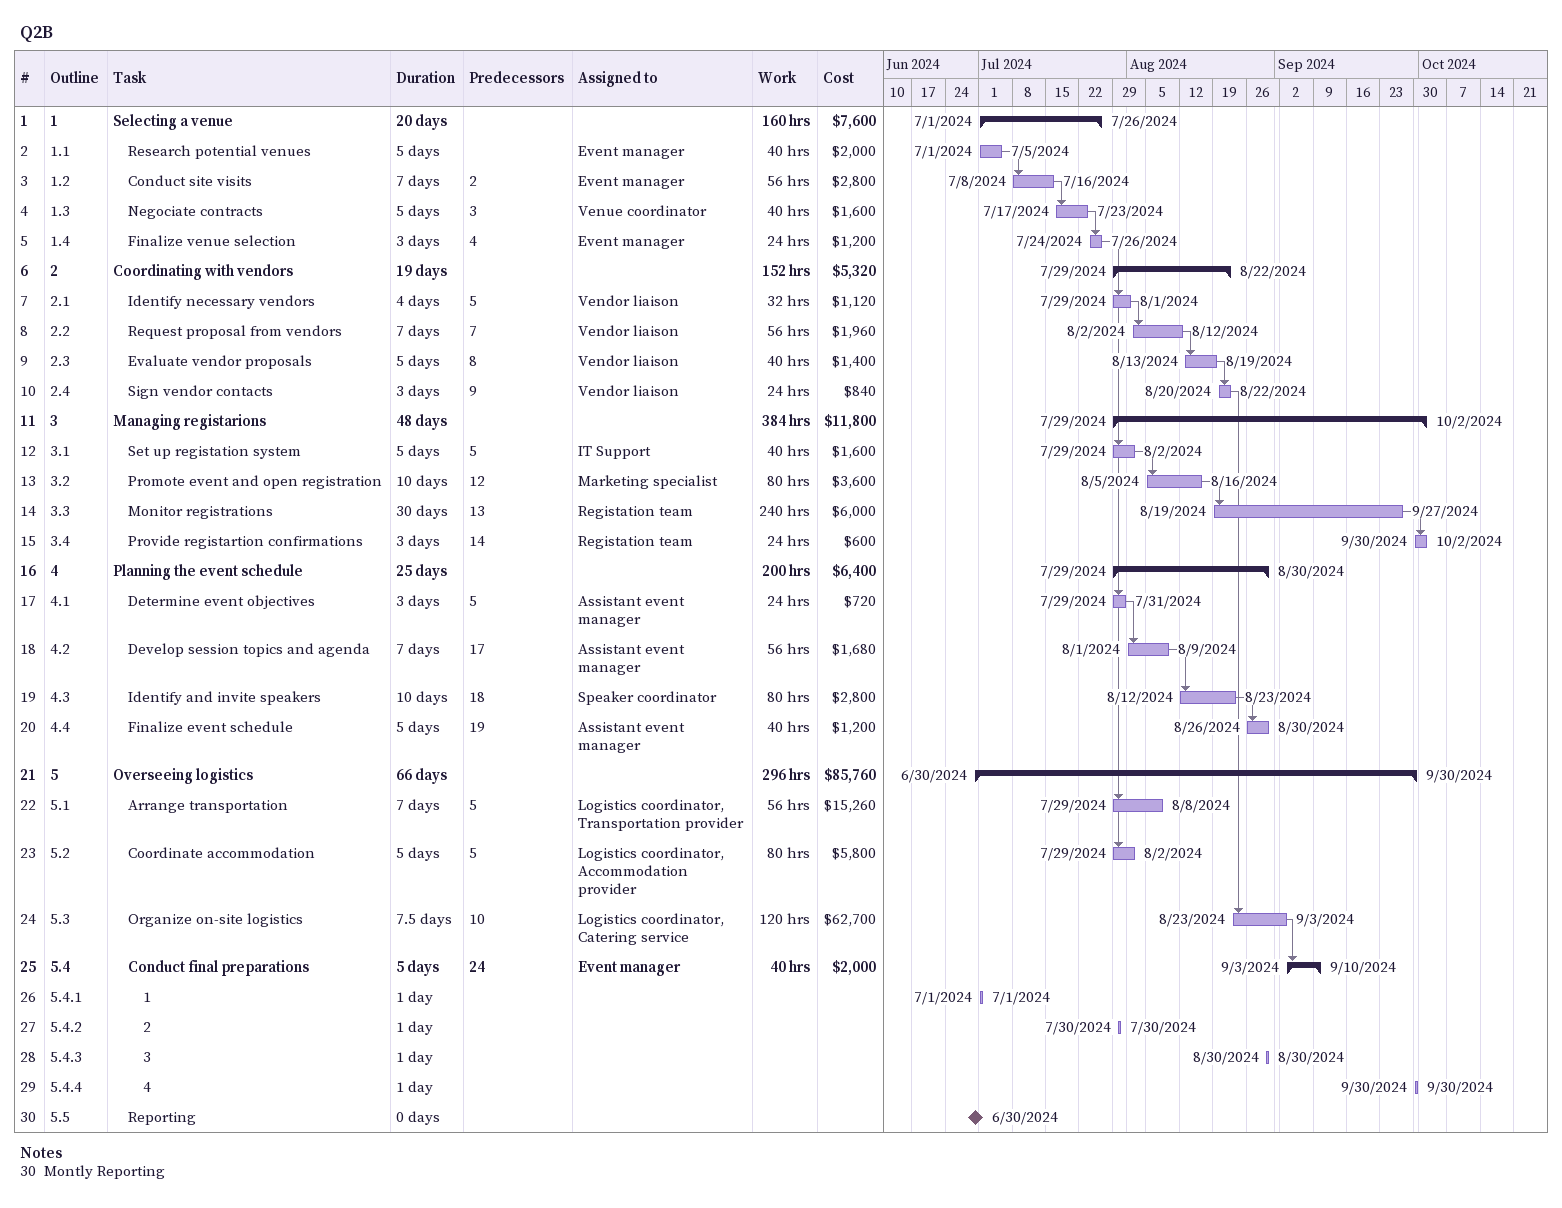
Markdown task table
Q2B

| ID | WBS | Task | Duration | Start | Finish | Predecessors | Resources | Work (h) | Cost ($) |
|---|---|---|---|---|---|---|---|---|---|
| 1 | 1 | **Selecting a venue** | 20d | 2024-07-01 | 2024-07-26 |  |  | 160 | 7600 |
| 2 | 1.1 | Research potential venues | 5d | 2024-07-01 | 2024-07-05 |  | Event manager | 40 | 2000 |
| 3 | 1.2 | Conduct site visits | 7d | 2024-07-08 | 2024-07-16 | 2 | Event manager | 56 | 2800 |
| 4 | 1.3 | Negociate contracts | 5d | 2024-07-17 | 2024-07-23 | 3 | Venue coordinator | 40 | 1600 |
| 5 | 1.4 | Finalize venue selection | 3d | 2024-07-24 | 2024-07-26 | 4 | Event manager | 24 | 1200 |
| 6 | 2 | **Coordinating with vendors** | 19d | 2024-07-29 | 2024-08-22 |  |  | 152 | 5320 |
| 7 | 2.1 | Identify necessary vendors | 4d | 2024-07-29 | 2024-08-01 | 5 | Vendor liaison | 32 | 1120 |
| 8 | 2.2 | Request proposal from vendors | 7d | 2024-08-02 | 2024-08-12 | 7 | Vendor liaison | 56 | 1960 |
| 9 | 2.3 | Evaluate vendor proposals | 5d | 2024-08-13 | 2024-08-19 | 8 | Vendor liaison | 40 | 1400 |
| 10 | 2.4 | Sign vendor contacts | 3d | 2024-08-20 | 2024-08-22 | 9 | Vendor liaison | 24 | 840 |
| 11 | 3 | **Managing registarions** | 48d | 2024-07-29 | 2024-10-02 |  |  | 384 | 11800 |
| 12 | 3.1 | Set up registation system | 5d | 2024-07-29 | 2024-08-02 | 5 | IT Support | 40 | 1600 |
| 13 | 3.2 | Promote event and open registration | 10d | 2024-08-05 | 2024-08-16 | 12 | Marketing specialist | 80 | 3600 |
| 14 | 3.3 | Monitor registrations | 30d | 2024-08-19 | 2024-09-27 | 13 | Registation team | 240 | 6000 |
| 15 | 3.4 | Provide registartion confirmations | 3d | 2024-09-30 | 2024-10-02 | 14 | Registation team | 24 | 600 |
| 16 | 4 | **Planning the event schedule** | 25d | 2024-07-29 | 2024-08-30 |  |  | 200 | 6400 |
| 17 | 4.1 | Determine event objectives | 3d | 2024-07-29 | 2024-07-31 | 5 | Assistant event manager | 24 | 720 |
| 18 | 4.2 | Develop session topics and agenda | 7d | 2024-08-01 | 2024-08-09 | 17 | Assistant event manager | 56 | 1680 |
| 19 | 4.3 | Identify and invite speakers | 10d | 2024-08-12 | 2024-08-23 | 18 | Speaker coordinator | 80 | 2800 |
| 20 | 4.4 | Finalize event schedule | 5d | 2024-08-26 | 2024-08-30 | 19 | Assistant event manager | 40 | 1200 |
| 21 | 5 | **Overseeing logistics** | 66d | 2024-06-30 | 2024-09-30 |  |  | 296 | 85760 |
| 22 | 5.1 | Arrange transportation | 7d | 2024-07-29 | 2024-08-08 | 5 | Logistics coordinator, Transportation provider | 56 | 15260 |
| 23 | 5.2 | Coordinate accommodation | 5d | 2024-07-29 | 2024-08-02 | 5 | Logistics coordinator, Accommodation provider | 80 | 5800 |
| 24 | 5.3 | Organize on-site logistics | 7.5d | 2024-08-23 | 2024-09-03 | 10 | Logistics coordinator, Catering service | 120 | 62700 |
| 25 | 5.4 | **Conduct final preparations** | 5d | 2024-09-03 | 2024-09-10 | 24 | Event manager | 40 | 2000 |
| 26 | 5.4.1 | 1 | 1d | 2024-07-01 | 2024-07-01 |  |  |  |  |
| 27 | 5.4.2 | 2 | 1d | 2024-07-30 | 2024-07-30 |  |  |  |  |
| 28 | 5.4.3 | 3 | 1d | 2024-08-30 | 2024-08-30 |  |  |  |  |
| 29 | 5.4.4 | 4 | 1d | 2024-09-30 | 2024-09-30 |  |  |  |  |
| 30 | 5.5 | Reporting | 0d | 2024-06-30 | 2024-06-30 |  |  |  |  |

Notes
- 30: Montly Reporting
